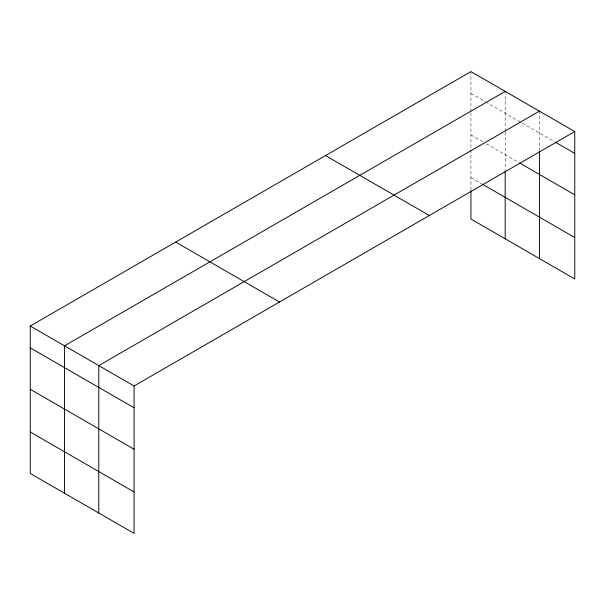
<?xml version="1.0" encoding="UTF-8"?>
<svg xmlns="http://www.w3.org/2000/svg" width="605" height="605" viewBox="0 0 605 605"><rect width="100%" height="100%" fill="white"/><g stroke="black" fill="none" stroke-linecap="round" stroke-linejoin="round"><path stroke-width="0.45" stroke-dasharray="3.02 2.27" d="M470.924 189.826L470.924 112.28M470.924 111.335L470.924 71.609M505.19 132.056L505.19 170.444M505.19 131.119L505.19 91.393M539.448 150.902L539.448 111.169M470.924 93.442L484.794 101.443M485.611 101.92L554.694 141.804M470.924 134.885L483.161 141.948M486.428 143.831L519.052 162.669M470.924 177.583L481.527 183.708"/><path stroke-width="0.91" d="M574.75 131.55L470.924 71.609L30.25 326.027L30.25 473.45L134.076 533.391L134.076 385.975L574.75 131.55L574.75 278.973L470.924 219.025L470.924 190.772M539.448 151.84L539.448 258.592M505.19 91.393L64.516 345.81L64.516 493.234M539.448 111.169L98.774 365.594L98.774 513.01M555.496 142.266L574.75 153.383M519.869 163.146L574.75 194.825M482.344 184.177L574.75 237.531M325.505 155.568L429.331 215.509M175.669 242.068L279.495 302.016M30.25 326.027L134.076 385.975M30.25 347.86L134.076 407.808M30.25 389.302L134.076 449.25M30.25 432.008L134.076 491.948M505.19 171.374L505.19 238.809"/></g></svg>
